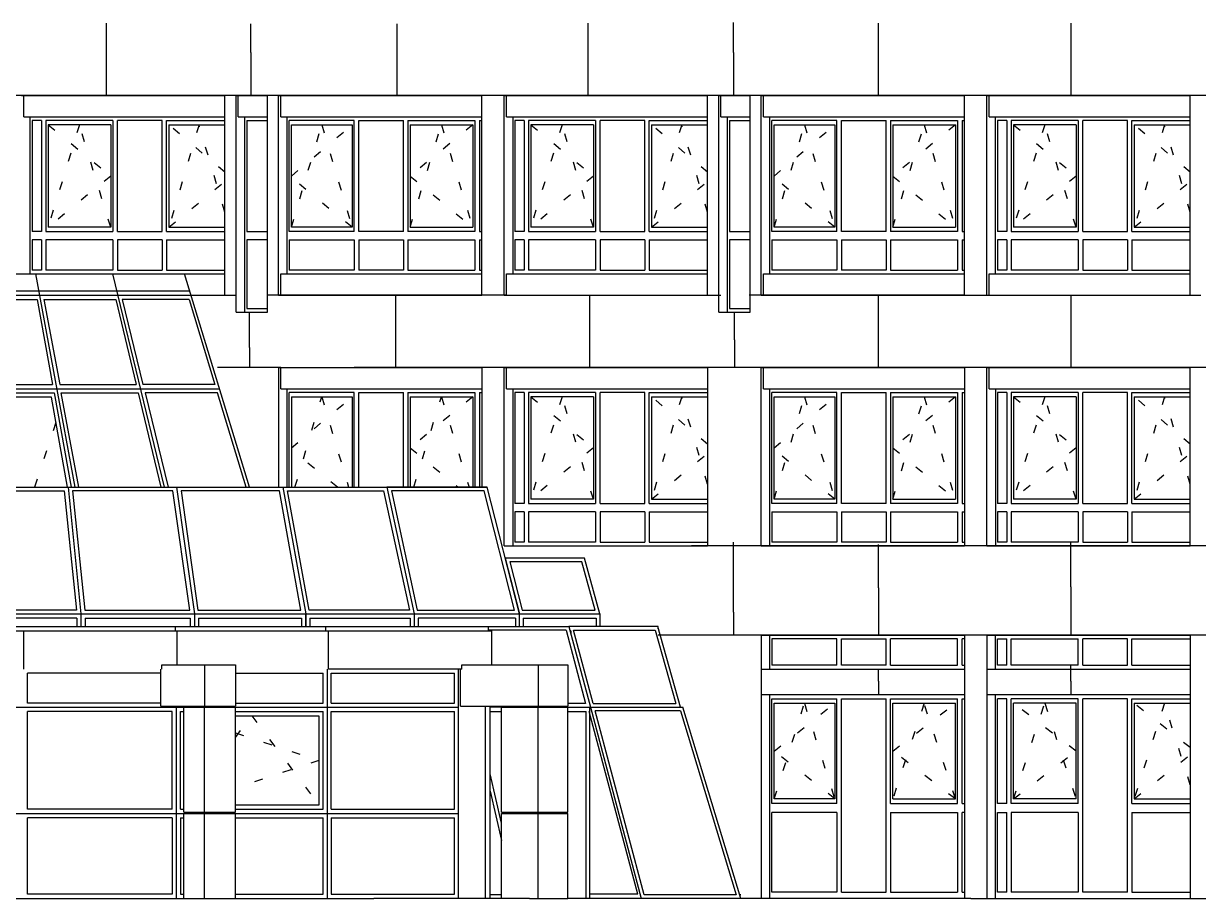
# Model space of a CAD drawing. Header units: metres. Extents: x -59 to 39.8, y -6.3 to 17.4.
# Drawn here: x 3.14 to 16.97, y 0 to 10.3 of the extents above; entities that cross this region are included whole.
import ezdxf

# ---------------------------------------------------------------- set-up
doc = ezdxf.new("R2010")
doc.units = ezdxf.units.M
for name, pattern in [('DASHDOT', [2, 1.25, -0.25, 0.25, -0.25]), ('DASHED', [0.75, 0.5, -0.25]), ('DOT', [0.25, 0, -0.25])]:
    doc.linetypes.add(name, pattern=pattern)
doc.layers.add('1', color=7, linetype='DASHED')
doc.layers.add('4', color=7, linetype='DASHDOT')

msp = doc.modelspace()

# ---------------------------------------------------------------- linework, layer by layer
at = {"layer": '1', "color": 1, "linetype": 'CONTINUOUS'}
for p, q in [((4.111431, 10.30133), (4.111431, 9.45)), ((5.8157, 9.958201), (5.8157, 10.295)), ((7.538983, 9.45), (7.538983, 10.295)), ((9.789269, 9.45), (9.789269, 10.30133)), ((11.498794, 9.958201), (11.498794, 10.31)), ((13.208319, 9.45), (13.208319, 10.30133)), ((15.472366, 10.30133), (15.472366, 9.45)), ((5.8157, 9.958201), (5.8157, 9.45)), ((11.498794, 9.958201), (11.498794, 9.45)), ((17.534189, 9.45), (2.636651, 9.45)), ((3.116774, 9.45), (5.511041, 9.45)), ((3.142284, 9.2), (3.142284, 9.45)), ((5.511041, 7.1), (5.511041, 9.45)), ((5.642591, 9.45), (6.010936, 9.45)), ((5.642591, 6.9), (5.642591, 9.45)), ((5.668106, 9.2), (5.668106, 9.45)), ((6.010936, 6.9), (6.010936, 9.45)), ((6.142487, 9.45), (8.536762, 9.45)), ((6.142487, 7.1), (6.142487, 9.45)), ((6.168002, 9.2), (6.168002, 9.45)), ((8.536762, 7.1), (8.536762, 9.45)), ((8.799851, 9.45), (11.194126, 9.45)), ((8.799851, 7.1), (8.799851, 9.45)), ((8.825374, 9.2), (8.825374, 9.45)), ((11.194126, 7.1), (11.194126, 9.45)), ((11.325685, 9.45), (11.69403, 9.45)), ((11.325685, 6.9), (11.325685, 9.45)), ((11.3512, 9.2), (11.3512, 9.45)), ((11.69403, 6.9), (11.69403, 9.45)), ((11.825589, 9.45), (14.219847, 9.45)), ((11.825589, 7.1), (11.825589, 9.45)), ((11.851099, 9.2), (11.851099, 9.45)), ((14.219847, 7.1), (14.219847, 9.45)), ((14.482956, 9.45), (16.877223, 9.45)), ((14.482956, 7.1), (14.482956, 9.45)), ((14.508471, 9.2), (14.508471, 9.45)), ((16.877223, 7.1), (16.877223, 9.45)), ((3.142284, 9.2), (5.511041, 9.2)), ((3.218806, 7.35), (3.218806, 9.2)), ((5.668106, 9.2), (6.010936, 9.2)), ((5.744629, 6.9), (5.744629, 9.2)), ((6.168002, 9.2), (8.536762, 9.2)), ((6.244524, 7.35), (6.244524, 9.2)), ((8.825374, 9.2), (11.194126, 9.2)), ((8.901896, 9.2), (8.901893, 7.35)), ((11.3512, 9.2), (11.69403, 9.2)), ((11.427723, 6.9), (11.427723, 9.2)), ((11.851099, 9.2), (14.219847, 9.2)), ((11.927622, 7.35), (11.927622, 9.2)), ((14.508471, 9.2), (16.877223, 9.2)), ((14.584994, 7.35), (14.584994, 9.2)), ((5.036437, 7.35), (5.511041, 7.35)), ((6.168002, 7.35), (8.536762, 7.35)), ((6.168002, 7.1), (6.168002, 7.35)), ((8.825374, 7.35), (11.194126, 7.35)), ((8.825374, 7.1), (8.825374, 7.35)), ((11.851099, 7.35), (14.219847, 7.35)), ((11.851099, 7.1), (11.851099, 7.35)), ((14.508471, 7.35), (16.877223, 7.35)), ((14.508471, 7.1), (14.508471, 7.35)), ((5.112611, 7.1), (5.511041, 7.1)), ((5.511041, 7.1), (5.634089, 7.1)), ((8.825374, 7.1), (6.010936, 7.1)), ((6.142487, 7.1), (8.536762, 7.1)), ((7.525226, 6.25), (7.525226, 7.100003)), ((8.799851, 7.1), (11.194126, 7.1)), ((8.799851, 7.1), (11.3512, 7.1)), ((9.80958, 6.25), (9.80958, 7.100003)), ((14.219847, 7.1), (11.685528, 7.1)), ((11.825589, 7.1), (14.219847, 7.1)), ((13.208319, 6.25), (13.208319, 7.100003)), ((14.219847, 7.1), (17.00028, 7.1)), ((14.482956, 7.1), (16.877223, 7.1)), ((15.472366, 7.100003), (15.472366, 6.25)), ((5.642591, 6.9), (6.010936, 6.9)), ((5.801225, 6.485573), (5.801225, 6.9)), ((11.325685, 6.9), (11.69403, 6.9)), ((11.512552, 6.574189), (11.512552, 6.9)), ((11.512552, 6.574189), (11.512552, 6.25)), ((5.801225, 6.485573), (5.801225, 6.25)), ((6.168002, 6.25), (5.424264, 6.25)), ((6.1425, 6.25), (8.536767, 6.25)), ((6.1425, 6.25), (6.1425, 4.84)), ((6.168002, 6), (6.168002, 6.25)), ((17.534189, 6.25), (7.03385, 6.25)), ((8.536767, 6.25), (8.536764, 4.84)), ((8.799868, 6.25), (11.194131, 6.25)), ((8.799868, 4.15), (8.799868, 6.25)), ((8.825374, 6), (8.825374, 6.25)), ((11.194131, 6.25), (11.194126, 4.15)), ((11.825589, 6.25), (14.219853, 6.25)), ((11.825589, 4.15), (11.825589, 6.25)), ((11.851099, 6), (11.851099, 6.25)), ((14.219853, 6.25), (14.219847, 4.15)), ((14.482956, 6.25), (16.877223, 6.25)), ((14.482956, 4.15), (14.482956, 6.25)), ((14.508471, 6), (14.508471, 6.25)), ((16.877223, 4.15), (16.877223, 6.25)), ((6.168002, 6), (8.536767, 6)), ((6.245354, 4.84), (6.245354, 6)), ((8.825374, 6), (11.194131, 6)), ((8.901891, 6), (8.901888, 4.15)), ((11.851099, 6), (14.219852, 6)), ((11.927615, 4.15), (11.92762, 6)), ((14.508471, 6), (16.877223, 6)), ((14.584995, 6), (14.584997, 4.15)), ((11.498794, 3.37097), (11.498794, 4.195)), ((13.208319, 3.65465), (13.208319, 4.165)), ((15.472366, 3.66835), (15.472366, 4.195)), ((8.799868, 4.15), (11.194126, 4.15)), ((17.508674, 4.15), (11.003052, 4.15)), ((11.825589, 4.15), (14.219847, 4.15)), ((14.482956, 4.15), (16.877223, 4.15)), ((13.208319, 3.65465), (13.208319, 3.1)), ((15.472366, 3.66835), (15.472366, 3.1)), ((11.498794, 3.37097), (11.498794, 3.1)), ((-12.316393, 3.2), (8.615613, 3.2)), ((4.927713, 3.15), (4.927713, 3.2)), ((6.700276, 3.15), (6.700276, 3.2)), ((8.615613, 3.15), (8.615613, 3.2)), ((-12.379581, 3.15), (8.654807, 3.15)), ((3.143774, 2.7), (3.143774, 3.15)), ((4.949769, 2.75), (4.949769, 3.15)), ((6.730982, 2.7), (6.730982, 3.15)), ((8.654807, 2.75), (8.654807, 3.15)), ((17.508674, 3.1), (10.614001, 3.1)), ((11.825577, 3.1), (14.219856, 3.1)), ((11.825577, 3.1), (11.825577, 0)), ((11.927613, 2.7), (11.927613, 3.1)), ((14.219856, 3.1), (14.219856, 0)), ((14.482965, 3.1), (16.877223, 3.1)), ((14.482965, 3.1), (14.482965, 0)), ((14.584997, 2.7), (14.584997, 3.1)), ((16.877223, 3.1), (16.877223, 0)), ((4.756888, 2.265), (4.756888, 2.7)), ((4.767908, 2.75), (5.635135, 2.75)), ((4.767908, 2.7), (4.767908, 2.75)), ((5.27143, 2.75), (5.27143, 2.265)), ((5.635135, 2.75), (5.635135, 2.265)), ((8.300484, 2.7), (6.730982, 2.7)), ((8.283257, 2.265), (8.283257, 2.7)), ((8.300484, 2.75), (9.54747, 2.75)), ((8.300484, 2.7), (8.300484, 2.75)), ((9.197737, 2.75), (9.197737, 2.265)), ((9.54747, 2.75), (9.54747, 2.265)), ((11.825577, 2.7), (14.219856, 2.7)), ((13.208319, 2.55938), (13.208319, 2.7)), ((14.482965, 2.7), (16.877223, 2.7)), ((15.472366, 2.55792), (15.472366, 2.745)), ((13.208319, 2.55938), (13.208319, 2.4)), ((15.472366, 2.55792), (15.472366, 2.4)), ((11.825577, 2.4), (14.219856, 2.4)), ((11.927613, 0), (11.927613, 2.4)), ((14.482965, 2.4), (16.877223, 2.4)), ((14.584997, 0), (14.584997, 2.4)), ((4.756888, 2.265), (5.635135, 2.265)), ((5.028984, 2.25), (5.635135, 2.25)), ((5.028984, 1.015), (5.028984, 2.25)), ((5.27143, 1.015), (5.27143, 2.25)), ((5.635135, 1.015), (5.635135, 2.25)), ((8.283257, 2.265), (9.54747, 2.265)), ((8.57777, 0), (8.57777, 2.265)), ((8.634484, 0), (8.634484, 2.265)), ((8.766849, 2.25), (9.54747, 2.25)), ((8.766849, 1.015), (8.766849, 2.25)), ((9.197737, 1.015), (9.197737, 2.25)), ((9.54747, 1.015), (9.54747, 2.25)), ((5.028984, 1.015), (5.635135, 1.015)), ((5.028984, 1), (5.635135, 1)), ((5.028984, 0), (5.028984, 1)), ((5.27143, 0), (5.27143, 1)), ((5.635135, 0), (5.635135, 1)), ((8.766849, 1.015), (9.54747, 1.015)), ((8.766849, 1), (9.54747, 1)), ((8.766849, 0), (8.766849, 1)), ((9.197737, 0), (9.197737, 1)), ((9.54747, 0), (9.54747, 1)), ((5.098981, 0), (5.635135, 0)), ((9.098019, 0), (9.54747, 0)), ((11.58707, 0.04265), (11.574131, 0.042648)), ((14.294962, 0), (14.584997, 0)), ((16.877223, 0), (17.610715, 0))]:
    msp.add_line(p, q, dxfattribs=at)
msp.add_lwpolyline([(10.614001, 3.17395), (10.614001, 3.2), (10.606584, 3.2)], dxfattribs=at)
at = {"layer": '4', "color": 1, "linetype": 'CONTINUOUS'}
for p, q in [((3.350374, 9.155), (3.350374, 7.85)), ((3.402995, 9.155), (3.402995, 7.85)), ((4.192313, 9.155), (3.402995, 9.155)), ((4.192313, 9.155), (4.192313, 7.85)), ((4.244935, 7.85), (4.244935, 9.155)), ((4.771147, 9.155), (4.244935, 9.155)), ((4.771147, 7.85), (4.771147, 9.155)), ((4.823768, 7.85), (4.823768, 9.155)), ((4.823768, 9.155), (5.511041, 9.155)), ((5.768321, 9.155), (5.768321, 7.85)), ((5.768321, 9.155), (6.010936, 9.155)), ((6.26821, 7.85), (6.26821, 9.155)), ((7.03385, 9.155), (6.26821, 9.155)), ((7.03385, 7.85), (7.03385, 9.155)), ((7.086471, 7.85), (7.086471, 9.155)), ((7.086471, 9.155), (7.612684, 9.155)), ((7.612684, 7.85), (7.612684, 9.155)), ((7.665305, 9.155), (7.665305, 7.85)), ((7.665305, 9.155), (8.454625, 9.155)), ((8.454625, 9.155), (8.454625, 7.85)), ((8.507246, 9.155), (8.507246, 7.85)), ((8.507246, 9.155), (8.536762, 9.155)), ((9.033458, 9.155), (9.033458, 7.85)), ((9.086079, 9.155), (9.086079, 7.85)), ((9.875395, 9.155), (9.086079, 9.155)), ((9.875395, 9.155), (9.875395, 7.85)), ((9.928016, 7.85), (9.928016, 9.155)), ((10.454227, 9.155), (9.928016, 9.155)), ((10.454227, 7.85), (10.454227, 9.155)), ((10.506848, 7.85), (10.506848, 9.155)), ((10.506848, 9.155), (11.194126, 9.155)), ((11.451408, 9.155), (11.451408, 7.85)), ((11.451408, 9.155), (11.69403, 9.155)), ((11.951315, 7.85), (11.951315, 9.155)), ((12.716949, 9.155), (11.951315, 9.155)), ((12.716949, 7.85), (12.716949, 9.155)), ((12.769569, 7.85), (12.769569, 9.155)), ((12.769569, 9.155), (13.295778, 9.155)), ((13.295778, 7.85), (13.295778, 9.155)), ((13.348399, 9.155), (13.348399, 7.85)), ((13.348399, 9.155), (14.137712, 9.155)), ((14.137712, 9.155), (14.137712, 7.85)), ((14.190333, 9.155), (14.190333, 7.85)), ((14.190333, 9.155), (14.219847, 9.155)), ((14.716555, 9.155), (14.716555, 7.85)), ((14.769176, 9.155), (14.769176, 7.85)), ((15.558492, 9.155), (14.769176, 9.155)), ((15.558492, 9.155), (15.558492, 7.85)), ((15.611113, 7.85), (15.611113, 9.155)), ((16.137324, 9.155), (15.611113, 9.155)), ((16.137324, 7.85), (16.137324, 9.155)), ((16.189945, 7.85), (16.189945, 9.155)), ((16.189945, 9.155), (16.877223, 9.155)), ((4.850079, 9.105), (5.511041, 9.105)), ((4.850079, 9.105), (4.850079, 7.9)), ((10.533159, 9.105), (11.194126, 9.105)), ((10.533159, 9.105), (10.533159, 7.9)), ((16.216256, 9.105), (16.877223, 9.105)), ((16.216256, 9.105), (16.216256, 7.9)), ((4.850079, 7.9), (5.511041, 7.9)), ((10.533159, 7.9), (11.194126, 7.9)), ((16.216256, 7.9), (16.877223, 7.9)), ((3.350374, 7.85), (3.2425, 7.85)), ((3.2425, 7.75), (3.2425, 7.395)), ((3.350374, 7.75), (3.2425, 7.75)), ((3.350374, 7.75), (3.350374, 7.395)), ((3.402995, 7.85), (4.192313, 7.85)), ((4.192313, 7.75), (3.402995, 7.75)), ((3.402995, 7.75), (3.402995, 7.395)), ((4.192313, 7.75), (4.192313, 7.395)), ((4.244935, 7.85), (4.771147, 7.85)), ((4.244935, 7.75), (4.244935, 7.395)), ((4.771147, 7.75), (4.244935, 7.75)), ((4.771147, 7.75), (4.771147, 7.395)), ((4.823768, 7.85), (5.511041, 7.85)), ((4.823768, 7.75), (4.823768, 7.395)), ((4.823768, 7.75), (5.511041, 7.75)), ((5.768321, 7.85), (6.010936, 7.85)), ((6.010936, 7.75), (5.768321, 7.75)), ((5.768321, 7.75), (5.768321, 6.945)), ((7.03385, 7.85), (6.26821, 7.85)), ((6.26821, 7.75), (6.26821, 7.395)), ((6.26821, 7.75), (7.03385, 7.75)), ((7.03385, 7.75), (7.03385, 7.395)), ((7.612684, 7.85), (7.086471, 7.85)), ((7.086471, 7.75), (7.086471, 7.395)), ((7.086471, 7.75), (7.612684, 7.75)), ((7.612684, 7.75), (7.612684, 7.395)), ((8.454625, 7.85), (7.665305, 7.85)), ((7.665305, 7.75), (8.454625, 7.75)), ((7.665305, 7.75), (7.665305, 7.395)), ((8.454625, 7.75), (8.454625, 7.395)), ((8.507246, 7.85), (8.536762, 7.85)), ((8.507246, 7.75), (8.507246, 7.395)), ((8.507246, 7.75), (8.536762, 7.75)), ((9.033458, 7.85), (8.925585, 7.85)), ((8.925585, 7.75), (8.925585, 7.395)), ((9.033458, 7.75), (8.925585, 7.75)), ((9.033458, 7.75), (9.033458, 7.395)), ((9.086079, 7.85), (9.875395, 7.85)), ((9.875395, 7.75), (9.086079, 7.75)), ((9.086079, 7.75), (9.086079, 7.395)), ((9.875395, 7.75), (9.875395, 7.395)), ((9.928016, 7.85), (10.454227, 7.85)), ((9.928016, 7.75), (9.928016, 7.395)), ((10.454227, 7.75), (9.928016, 7.75)), ((10.454227, 7.75), (10.454227, 7.395)), ((10.506848, 7.85), (11.194126, 7.85)), ((10.506848, 7.75), (10.506848, 7.395)), ((10.506848, 7.75), (11.194126, 7.75)), ((11.451408, 7.85), (11.69403, 7.85)), ((11.69403, 7.75), (11.451408, 7.75)), ((11.451408, 7.75), (11.451408, 6.945)), ((12.716949, 7.85), (11.951315, 7.85)), ((11.951315, 7.75), (11.951315, 7.395)), ((11.951315, 7.75), (12.716949, 7.75)), ((12.716949, 7.75), (12.716949, 7.395)), ((13.295778, 7.85), (12.769569, 7.85)), ((12.769569, 7.75), (12.769569, 7.395)), ((12.769569, 7.75), (13.295778, 7.75)), ((13.295778, 7.75), (13.295778, 7.395)), ((14.137712, 7.85), (13.348399, 7.85)), ((13.348399, 7.75), (14.137712, 7.75)), ((13.348399, 7.75), (13.348399, 7.395)), ((14.137712, 7.75), (14.137712, 7.395)), ((14.190333, 7.85), (14.219847, 7.85)), ((14.190333, 7.75), (14.190333, 7.395)), ((14.190333, 7.75), (14.219847, 7.75)), ((14.716555, 7.85), (14.608682, 7.85)), ((14.608682, 7.75), (14.608682, 7.395)), ((14.716555, 7.75), (14.608682, 7.75)), ((14.716555, 7.75), (14.716555, 7.395)), ((14.769176, 7.85), (15.558492, 7.85)), ((15.558492, 7.75), (14.769176, 7.75)), ((14.769176, 7.75), (14.769176, 7.395)), ((15.558492, 7.75), (15.558492, 7.395)), ((15.611113, 7.85), (16.137324, 7.85)), ((15.611113, 7.75), (15.611113, 7.395)), ((16.137324, 7.75), (15.611113, 7.75)), ((16.137324, 7.75), (16.137324, 7.395)), ((16.189945, 7.85), (16.877223, 7.85)), ((16.189945, 7.75), (16.189945, 7.395)), ((16.189945, 7.75), (16.877223, 7.75)), ((1.380313, 7.349997), (5.036434, 7.350002)), ((3.350374, 7.395), (3.2425, 7.395)), ((3.748156, 4.84), (3.286289, 7.35)), ((3.748176, 4.84), (3.286351, 7.350001)), ((4.192313, 7.395), (3.402995, 7.395)), ((4.800315, 4.84), (4.19253, 7.35)), ((4.800331, 4.84), (4.192584, 7.35)), ((4.244935, 7.395), (4.771147, 7.395)), ((4.823768, 7.395), (5.511041, 7.395)), ((5.801225, 4.84), (5.036434, 7.349997)), ((7.03385, 7.395), (6.26821, 7.395)), ((7.612684, 7.395), (7.086471, 7.395)), ((7.665305, 7.395), (8.454625, 7.395)), ((8.507246, 7.395), (8.536762, 7.395)), ((9.033458, 7.395), (8.925585, 7.395)), ((9.875395, 7.395), (9.086079, 7.395)), ((9.928016, 7.395), (10.454227, 7.395)), ((10.506848, 7.395), (11.194126, 7.395)), ((12.716949, 7.395), (11.951315, 7.395)), ((13.295778, 7.395), (12.769569, 7.395)), ((13.348399, 7.395), (14.137712, 7.395)), ((14.190333, 7.395), (14.219847, 7.395)), ((14.716555, 7.395), (14.608682, 7.395)), ((15.558492, 7.395), (14.769176, 7.395)), ((15.611113, 7.395), (16.137324, 7.395)), ((16.189945, 7.395), (16.877223, 7.395)), ((1.39291, 7.149997), (5.097374, 7.150002)), ((1.396059, 7.099997), (5.112609, 7.100002)), ((2.422011, 7.05), (3.301584, 7.05)), ((3.301584, 7.05), (3.483102, 6.05)), ((3.379971, 7.050001), (3.566384, 6.05)), ((3.379971, 7.050001), (4.226801, 7.05)), ((4.226801, 7.05), (4.466513, 6.05)), ((4.301059, 7.05), (4.545806, 6.05)), ((5.091959, 7.049997), (4.301059, 7.05)), ((5.091959, 7.049997), (5.394054, 6.049998)), ((5.768321, 6.945), (6.010936, 6.945)), ((11.451408, 6.945), (11.69403, 6.945)), ((1.465343, 5.999998), (5.447776, 6.000001)), ((2.548577, 6.05), (3.483102, 6.05)), ((3.501254, 5.95), (3.702738, 4.84)), ((3.566384, 6.05), (4.466513, 6.05)), ((4.490484, 5.95), (4.756565, 4.84)), ((5.394054, 6.049998), (4.545806, 6.05)), ((4.570281, 5.95), (4.84195, 4.84)), ((6.268191, 4.84), (6.268191, 5.955)), ((7.033833, 5.955), (6.268191, 5.955)), ((7.033833, 4.84), (7.033833, 5.955)), ((7.086455, 4.84), (7.086455, 5.955)), ((7.086455, 5.955), (7.61267, 5.955)), ((7.61267, 4.84), (7.61267, 5.955)), ((7.665291, 5.955), (7.665291, 4.84)), ((7.665291, 5.955), (8.454614, 5.955)), ((8.454614, 5.955), (8.454614, 4.84)), ((8.507235, 5.955), (8.507235, 4.84)), ((8.507235, 5.955), (8.536767, 5.955)), ((9.033437, 5.955), (9.033437, 4.65)), ((9.086059, 5.955), (9.086059, 4.65)), ((9.875381, 5.955), (9.086059, 5.955)), ((9.875381, 5.955), (9.875381, 4.65)), ((9.928003, 4.65), (9.928003, 5.955)), ((10.454218, 5.955), (9.928003, 5.955)), ((10.454218, 4.65), (10.454218, 5.955)), ((10.506839, 4.65), (10.506839, 5.955)), ((10.506839, 5.955), (11.194131, 5.955)), ((11.951293, 4.65), (11.951293, 5.955)), ((12.716935, 5.955), (11.951293, 5.955)), ((12.716935, 4.65), (12.716935, 5.955)), ((12.769556, 4.65), (12.769556, 5.955)), ((12.769556, 5.955), (13.29577, 5.955)), ((13.29577, 4.65), (13.29577, 5.955)), ((13.348392, 5.955), (13.348392, 4.65)), ((13.348392, 5.955), (14.137713, 5.955)), ((14.137713, 5.955), (14.137713, 4.65)), ((14.190335, 5.955), (14.190335, 4.65)), ((14.190335, 5.955), (14.219852, 5.955)), ((14.716548, 5.955), (14.716548, 4.65)), ((14.769169, 5.955), (14.769169, 4.65)), ((15.558489, 5.955), (14.769169, 5.955)), ((15.558489, 5.955), (15.558489, 4.65)), ((15.61111, 4.65), (15.61111, 5.955)), ((16.137323, 5.955), (15.61111, 5.955)), ((16.137323, 4.65), (16.137323, 5.955)), ((16.189944, 4.65), (16.189944, 5.955)), ((16.189944, 5.955), (16.877223, 5.955)), ((6.294501, 5.905), (6.294501, 4.84)), ((7.691602, 5.905), (7.691602, 4.84)), ((10.53315, 5.905), (11.19413, 5.905)), ((10.53315, 5.905), (10.53315, 4.7)), ((16.216255, 5.905), (16.877223, 5.905)), ((16.216255, 5.905), (16.216255, 4.7)), ((-7.780234, 4.84001), (8.599057, 4.83999)), ((3.665092, 4.84), (3.8158, 3.35)), ((5.097126, 3.393805), (4.899623, 4.796195)), ((4.942238, 4.84), (5.152079, 3.35)), ((6.406783, 3.393805), (6.1547, 4.796195)), ((6.194666, 4.84), (6.462497, 3.35)), ((6.249174, 4.796196), (7.378768, 4.796205)), ((7.378768, 4.796205), (7.684006, 3.393805)), ((7.415868, 4.84001), (7.740174, 3.35)), ((7.415868, 4.84), (7.740174, 3.35)), ((8.565019, 4.796186), (7.470578, 4.796195)), ((7.470578, 4.796195), (7.775817, 3.393805)), ((9.033437, 4.65), (8.925563, 4.65)), ((9.086059, 4.65), (9.875381, 4.65)), ((9.928003, 4.65), (10.454218, 4.65)), ((10.506839, 4.65), (11.194127, 4.65)), ((10.53315, 4.7), (11.194127, 4.7)), ((12.716935, 4.65), (11.951293, 4.65)), ((13.29577, 4.65), (12.769556, 4.65)), ((14.137713, 4.65), (13.348392, 4.65)), ((14.190335, 4.65), (14.219849, 4.65)), ((14.716548, 4.65), (14.608674, 4.65)), ((14.769169, 4.65), (15.558489, 4.65)), ((15.61111, 4.65), (16.137323, 4.65)), ((16.189944, 4.65), (16.877223, 4.65)), ((16.216255, 4.7), (16.877223, 4.7)), ((8.925563, 4.55), (8.925563, 4.195)), ((9.033437, 4.55), (8.925563, 4.55)), ((9.033437, 4.55), (9.033437, 4.195)), ((9.875381, 4.55), (9.086059, 4.55)), ((9.086059, 4.55), (9.086059, 4.195)), ((9.875381, 4.55), (9.875381, 4.195)), ((9.928003, 4.55), (9.928003, 4.195)), ((10.454218, 4.55), (9.928003, 4.55)), ((10.454218, 4.55), (10.454218, 4.195)), ((10.506839, 4.55), (10.506839, 4.195)), ((10.506839, 4.55), (11.194127, 4.55)), ((11.951293, 4.55), (11.951293, 4.195)), ((11.951293, 4.55), (12.716935, 4.55)), ((12.716935, 4.55), (12.716935, 4.195)), ((12.769556, 4.55), (12.769556, 4.195)), ((12.769556, 4.55), (13.29577, 4.55)), ((13.29577, 4.55), (13.29577, 4.195)), ((13.348392, 4.55), (14.137713, 4.55)), ((13.348392, 4.55), (13.348392, 4.195)), ((14.137713, 4.55), (14.137713, 4.195)), ((14.190335, 4.55), (14.190335, 4.195)), ((14.190335, 4.55), (14.219848, 4.55)), ((14.608674, 4.55), (14.608674, 4.195)), ((14.716548, 4.55), (14.608674, 4.55)), ((14.716548, 4.55), (14.716548, 4.195)), ((15.558489, 4.55), (14.769169, 4.55)), ((14.769169, 4.55), (14.769169, 4.195)), ((15.558489, 4.55), (15.558489, 4.195)), ((15.61111, 4.55), (15.61111, 4.195)), ((16.137323, 4.55), (15.61111, 4.55)), ((16.137323, 4.55), (16.137323, 4.195)), ((16.189944, 4.55), (16.189944, 4.195)), ((16.189944, 4.55), (16.877223, 4.55)), ((9.033437, 4.195), (8.925563, 4.195)), ((9.875381, 4.195), (9.086059, 4.195)), ((9.928003, 4.195), (10.454218, 4.195)), ((10.506839, 4.195), (11.194126, 4.195)), ((12.716935, 4.195), (11.951293, 4.195)), ((13.29577, 4.195), (12.769556, 4.195)), ((13.348392, 4.195), (14.137713, 4.195)), ((14.190335, 4.195), (14.219847, 4.195)), ((14.716548, 4.195), (14.608674, 4.195)), ((15.558489, 4.195), (14.769169, 4.195)), ((15.61111, 4.195), (16.137323, 4.195)), ((16.189944, 4.195), (16.877223, 4.195)), ((8.811598, 4.00412), (8.977926, 3.35)), ((9.868755, 3.393804), (9.714731, 3.960316)), ((-0.274977, 3.35), (7.740174, 3.35)), ((3.761906, 3.393805), (2.507689, 3.393805)), ((3.8158, 3.35), (3.8158, 3.2)), ((3.860154, 3.393805), (5.097126, 3.393805)), ((5.152079, 3.35), (5.152079, 3.2)), ((5.19375, 3.393805), (6.406783, 3.393805)), ((6.462497, 3.35), (6.462497, 3.2)), ((7.740174, 3.35), (8.977935, 3.35)), ((8.977935, 3.2), (8.977935, 3.35)), ((9.010267, 3.393805), (9.868755, 3.393804)), ((3.766345, 3.3), (2.510349, 3.3)), ((3.766345, 3.3), (3.766345, 3.2)), ((3.864577, 3.3), (5.103302, 3.3)), ((3.864577, 3.3), (3.864577, 3.2)), ((5.103302, 3.3), (5.103302, 3.2)), ((5.199911, 3.3), (6.414665, 3.3)), ((5.199911, 3.3), (5.199911, 3.2)), ((6.414665, 3.3), (6.414665, 3.2)), ((6.509123, 3.3), (7.693548, 3.3)), ((6.509123, 3.3), (6.509123, 3.2)), ((7.693548, 3.3), (7.693548, 3.2)), ((8.932766, 3.3), (7.785344, 3.3)), ((7.785344, 3.3), (7.785344, 3.2)), ((8.615613, 3.2), (9.561067, 3.2)), ((8.932766, 3.3), (8.932766, 3.2)), ((9.021399, 3.3), (9.880664, 3.3)), ((9.021399, 3.3), (9.021399, 3.2)), ((9.561067, 3.2), (9.815071, 2.25)), ((9.880664, 3.3), (9.880664, 3.2)), ((9.527465, 3.156679), (8.615613, 3.156679)), ((9.527465, 3.156679), (9.757698, 2.293321)), ((9.582951, 3.15), (9.574401, 3.15)), ((9.582951, 3.15), (9.582952, 3.117933)), ((9.846995, 2.293321), (9.616765, 3.156679)), ((12.716944, 2.745), (12.716944, 3.055)), ((12.769565, 2.745), (12.769565, 3.055)), ((12.769565, 3.055), (13.295778, 3.055)), ((13.295778, 2.745), (13.295778, 3.055)), ((13.348399, 2.745), (13.348399, 3.055)), ((14.137719, 3.055), (13.348399, 3.055)), ((14.137719, 2.745), (14.137719, 3.055)), ((14.19034, 2.745), (14.19034, 3.055)), ((14.219856, 3.055), (14.19034, 3.055)), ((14.60869, 2.745), (14.60869, 3.055)), ((14.60869, 3.055), (14.716563, 3.055)), ((14.716563, 2.745), (14.716563, 3.055)), ((14.769184, 2.745), (14.769184, 3.055)), ((14.769184, 3.055), (15.558494, 3.055)), ((15.558494, 2.745), (15.558494, 3.055)), ((15.611115, 2.745), (15.611115, 3.055)), ((16.137321, 3.055), (15.611115, 3.055)), ((16.137321, 2.745), (16.137321, 3.055)), ((16.189942, 3.055), (16.877223, 3.055)), ((16.189942, 2.745), (16.189942, 3.055)), ((4.756888, 2.65), (3.18659, 2.65)), ((3.18659, 2.3), (3.18659, 2.65)), ((5.635135, 2.65), (6.666852, 2.65)), ((6.666852, 2.3), (6.666852, 2.65)), ((6.715629, 2.7), (6.715629, 0)), ((6.763461, 2.65), (8.214022, 2.65)), ((6.763461, 2.3), (6.763461, 2.65)), ((8.214022, 2.3), (8.214022, 2.65)), ((8.261854, 0), (8.261854, 2.7)), ((12.716944, 2.745), (11.951303, 2.745)), ((13.295778, 2.745), (12.769565, 2.745)), ((13.348399, 2.745), (14.137719, 2.745)), ((14.19034, 2.745), (14.219856, 2.745)), ((14.716563, 2.745), (14.60869, 2.745)), ((15.558494, 2.745), (14.769184, 2.745)), ((15.611115, 2.745), (16.137321, 2.745)), ((16.189942, 2.745), (16.877223, 2.745)), ((1.609, 2.25), (5.028984, 2.25)), ((4.756888, 2.3), (3.18659, 2.3)), ((4.938743, 2.265), (4.938743, 0)), ((5.635135, 2.3), (6.666852, 2.3)), ((5.635135, 2.25), (8.261854, 2.25)), ((6.763461, 2.3), (8.214022, 2.3)), ((8.766849, 2.25), (8.634484, 2.25)), ((9.757698, 2.293321), (9.54747, 2.293321)), ((9.54747, 2.25), (10.904407, 2.25)), ((9.80958, 0), (9.80958, 2.25)), ((9.814711, 2.25), (10.41378, 0)), ((9.846995, 2.293321), (10.821288, 2.293322)), ((11.587209, 0), (10.904407, 2.25)), ((12.716944, 1.119231), (12.716944, 2.350385)), ((12.769565, 0.074615), (12.769565, 2.350385)), ((12.769565, 2.350385), (13.295778, 2.350385)), ((13.295778, 0.074615), (13.295778, 2.350385)), ((13.348399, 1.119231), (13.348399, 2.350385)), ((13.348399, 2.350385), (14.137719, 2.350385)), ((14.137719, 1.119231), (14.137719, 2.350385)), ((14.19034, 1.119231), (14.19034, 2.350385)), ((14.19034, 2.350385), (14.219856, 2.350385)), ((14.60869, 1.119231), (14.60869, 2.350385)), ((14.716563, 2.350385), (14.60869, 2.350385)), ((14.716563, 1.119231), (14.716563, 2.350385)), ((14.769184, 1.119231), (14.769184, 2.350385)), ((15.558494, 2.350385), (14.769184, 2.350385)), ((15.558494, 1.119231), (15.558494, 2.350385)), ((15.611115, 0.074615), (15.611115, 2.350385)), ((16.137321, 2.350385), (15.611115, 2.350385)), ((16.137321, 0.074615), (16.137321, 2.350385)), ((16.189942, 2.350385), (16.877223, 2.350385)), ((16.189942, 1.119231), (16.189942, 2.350385)), ((16.216253, 2.297088), (16.877223, 2.297088)), ((16.216253, 2.297088), (16.216253, 1.172527)), ((4.889288, 2.2), (3.18659, 2.2)), ((3.18659, 1.05), (3.18659, 2.2)), ((4.889288, 1.05), (4.889288, 2.2)), ((4.98752, 2.2), (5.028984, 2.2)), ((4.98752, 1.05), (4.98752, 2.2)), ((5.635135, 2.2), (6.666852, 2.2)), ((6.666852, 1.05), (6.666852, 2.2)), ((6.763461, 2.2), (8.214022, 2.2)), ((6.763461, 1.05), (6.763461, 2.2)), ((8.214022, 1.05), (8.214022, 2.2)), ((8.634484, 2.2), (8.766849, 2.2)), ((9.54747, 2.2), (9.764411, 2.2)), ((9.764411, 0), (9.764411, 2.2)), ((10.373818, 0.05), (9.801375, 2.2)), ((10.874077, 2.206679), (9.869723, 2.206679)), ((10.874077, 2.206679), (11.530585, 0.043321)), ((8.766849, 0.88792), (8.634484, 1.468691)), ((8.634484, 1.264075), (8.766849, 0.683304)), ((12.716944, 1.119231), (11.951303, 1.119231)), ((13.348399, 1.119231), (14.137719, 1.119231)), ((14.19034, 1.119231), (14.219856, 1.119231)), ((14.716563, 1.119231), (14.60869, 1.119231)), ((15.558494, 1.119231), (14.769184, 1.119231)), ((16.189942, 1.119231), (16.877223, 1.119231)), ((16.216253, 1.172527), (16.877223, 1.172527)), ((1.609, 1), (5.028984, 1)), ((4.889288, 1.05), (3.18659, 1.05)), ((4.98752, 1.05), (5.028984, 1.05)), ((5.635135, 1.05), (6.666852, 1.05)), ((5.635135, 1), (8.261854, 1)), ((6.763461, 1.05), (8.214022, 1.05)), ((9.129482, 1), (9.129482, 1.015)), ((12.716944, 1.012637), (11.951303, 1.012637)), ((11.951303, 0.074615), (11.951303, 1.012637)), ((12.716944, 1.012637), (12.716944, 0.074615)), ((13.348399, 1.012637), (14.137719, 1.012637)), ((13.348399, 1.012637), (13.348399, 0.074615)), ((14.137719, 1.012637), (14.137719, 0.074615)), ((14.19034, 0.074615), (14.19034, 1.012637)), ((14.219856, 1.012637), (14.19034, 1.012637)), ((14.60869, 0.074615), (14.60869, 1.012637)), ((14.60869, 1.012637), (14.716563, 1.012637)), ((14.716563, 0.074615), (14.716563, 1.012637)), ((15.558494, 1.012637), (14.769184, 1.012637)), ((14.769184, 1.012637), (14.769184, 0.074615)), ((15.558494, 1.012637), (15.558494, 0.074615)), ((16.189942, 1.012637), (16.877223, 1.012637)), ((16.189942, 1.012637), (16.189942, 0.074615)), ((4.889288, 0.95), (3.18659, 0.95)), ((3.18659, 0.05), (3.18659, 0.95)), ((4.889288, 0.95), (4.889288, 0.05)), ((4.98752, 0.95), (5.028984, 0.95)), ((4.98752, 0.95), (4.98752, 0.05)), ((5.635135, 0.95), (6.666852, 0.95)), ((6.666852, 0.05), (6.666852, 0.95)), ((6.763461, 0.95), (8.214022, 0.95)), ((6.763461, 0.95), (6.763461, 0.05)), ((8.214022, 0.05), (8.214022, 0.95)), ((1.609, 0), (3.373986, 0)), ((4.889288, 0.05), (3.18659, 0.05)), ((3.373986, 0), (5.098981, 0)), ((4.98752, 0.05), (5.028984, 0.05)), ((5.635135, 0.05), (6.666852, 0.05)), ((5.635135, 0), (7.26326, 0)), ((6.763461, 0.05), (8.214022, 0.05)), ((9.098019, 0), (7.26326, 0)), ((8.766849, 0.043321), (8.634484, 0.043321)), ((11.003052, 0), (9.54747, 0)), ((10.373818, 0.05), (9.80958, 0.05)), ((12.791215, 0), (11.003052, 0)), ((12.716944, 0.074615), (11.951303, 0.074615)), ((12.769565, 0.074615), (13.295778, 0.074615)), ((14.294962, 0), (12.791215, 0)), ((13.348399, 0.074615), (14.137719, 0.074615)), ((14.19034, 0.074615), (14.219856, 0.074615)), ((14.584997, 0), (16.877223, 0)), ((14.716563, 0.074615), (14.60869, 0.074615)), ((15.558494, 0.074615), (14.769184, 0.074615)), ((16.137321, 0.074615), (15.611115, 0.074615)), ((16.189942, 0.074615), (16.877223, 0.074615))]:
    msp.add_line(p, q, dxfattribs=at)
at = {"layer": '4', "color": 1, "linetype": 'DOT'}
for p, q in [((5.511041, 8.546487), (4.850079, 9.105)), ((6.29452, 8.5025), (7.007539, 9.105)), ((11.194126, 8.546481), (10.533159, 9.105)), ((11.977625, 8.5025), (12.690638, 9.105)), ((16.877223, 8.546481), (16.216256, 9.105)), ((6.294501, 5.3025), (7.007523, 5.905)), ((11.194129, 5.346475), (10.53315, 5.905)), ((11.977604, 5.3025), (12.690624, 5.905)), ((16.877223, 5.346483), (16.216255, 5.905)), ((3.521262, 5.6), (3.270069, 4.840003)), ((6.835728, 4.84), (6.294501, 5.28106)), ((16.877223, 1.775846), (16.216253, 2.297088)), ((16.216253, 1.172527), (16.877223, 1.693769))]:
    msp.add_line(p, q, dxfattribs=at)
at = {"layer": '4', "color": 1, "linetype": 'CONTINUOUS'}
for points in [[(3.350374, 9.155), (3.2425, 9.155), (3.2425, 7.85)], [(9.033458, 9.155), (8.925585, 9.155), (8.925585, 7.85)], [(14.716555, 9.155), (14.608682, 9.155), (14.608682, 7.85)], [(4.166003, 9.105), (4.166003, 7.9), (3.429305, 7.9)], [(4.166003, 9.105), (3.429305, 9.105), (3.429305, 7.9)], [(7.007539, 7.9), (6.29452, 7.9), (6.29452, 9.105), (7.007539, 9.105), (7.007539, 7.9)], [(7.691616, 9.105), (7.691616, 7.9), (8.428315, 7.9)], [(7.691616, 9.105), (8.428315, 9.105), (8.428315, 7.9)], [(9.849085, 9.105), (9.849085, 7.9), (9.11239, 7.9)], [(9.849085, 9.105), (9.11239, 9.105), (9.11239, 7.9)], [(12.690638, 7.9), (11.977625, 7.9), (11.977625, 9.105), (12.690638, 9.105), (12.690638, 7.9)], [(13.374709, 9.105), (13.374709, 7.9), (14.111402, 7.9)], [(13.374709, 9.105), (14.111402, 9.105), (14.111402, 7.9)], [(15.532182, 9.105), (15.532182, 7.9), (14.795487, 7.9)], [(15.532182, 9.105), (14.795487, 9.105), (14.795487, 7.9)], [(2.70172, 4.840007), (2.561233, 5.95), (3.501254, 5.95)], [(3.791942, 4.84), (3.585025, 5.95), (4.490484, 5.95)], [(5.75959, 4.84), (5.424264, 5.949998), (4.570281, 5.95)], [(9.033437, 5.955), (8.925563, 5.955), (8.925563, 4.65)], [(14.716548, 5.955), (14.608674, 5.955), (14.608674, 4.65)], [(3.65732, 4.84), (3.467554, 5.9), (2.610337, 5.9), (2.747139, 4.840007)], [(6.294501, 5.905), (7.007523, 5.905), (7.007523, 4.84)], [(7.691602, 5.905), (8.428303, 5.905), (8.428303, 4.84)], [(9.849071, 5.905), (9.849071, 4.7), (9.11237, 4.7)], [(9.849071, 5.905), (9.11237, 5.905), (9.11237, 4.7)], [(12.690624, 4.7), (11.977604, 4.7), (11.977604, 5.905), (12.690624, 5.905), (12.690624, 4.7)], [(13.374703, 5.905), (13.374703, 4.7), (14.111403, 4.7)], [(13.374703, 5.905), (14.111403, 5.905), (14.111403, 4.7)], [(15.532178, 5.905), (15.532178, 4.7), (14.79548, 4.7)], [(15.532178, 5.905), (14.79548, 5.905), (14.79548, 4.7)], [(2.422275, 4.796195), (3.620059, 4.796195), (3.761906, 3.393805)], [(4.899623, 4.796195), (3.718307, 4.796195), (3.860154, 3.393805)], [(6.1547, 4.796195), (4.996247, 4.796195), (5.19375, 3.393805)], [(7.684006, 3.393805), (6.501257, 3.393805), (6.249174, 4.796196)], [(8.977935, 3.35), (8.599057, 4.83999), (7.415868, 4.84)], [(7.775817, 3.393805), (8.92162, 3.393805), (8.565019, 4.796186)], [(9.924137, 3.35), (9.746294, 4.00412), (8.811598, 4.00412)], [(9.714731, 3.960316), (8.866216, 3.960315), (9.010267, 3.393805)], [(6.462497, 3.2), (6.462497, 3.35), (7.740174, 3.35), (7.740174, 3.2)], [(8.977926, 3.2), (8.977926, 3.35), (9.924137, 3.35), (9.924137, 3.2)], [(10.877093, 2.25), (10.606584, 3.2), (9.561736, 3.2)], [(9.616765, 3.156679), (10.57545, 3.156678), (10.821288, 2.293322)], [(12.716944, 3.055), (11.951303, 3.055), (11.951303, 2.745)], [(11.951303, 1.119231), (11.951303, 2.350385), (12.716944, 2.350385)], [(12.690633, 1.172527), (11.977614, 1.172527), (11.977614, 2.297088), (12.690633, 2.297088), (12.690633, 1.172527)], [(13.37471, 1.172527), (13.37471, 2.297088), (14.111408, 2.297088)], [(13.37471, 1.172527), (14.111408, 1.172527), (14.111408, 2.297088)], [(15.532184, 1.172527), (15.532184, 2.297088), (14.795494, 2.297088)], [(15.532184, 1.172527), (14.795494, 1.172527), (14.795494, 2.297088)], [(5.635135, 2.15), (6.618075, 2.15), (6.618075, 1.1), (5.635135, 1.1)], [(11.530585, 0.043321), (10.445722, 0.043321), (9.869723, 2.206679)]]:
    msp.add_lwpolyline(points, dxfattribs=at)
at = {"layer": '4', "color": 1, "linetype": 'DOT'}
for points in [[(3.429305, 9.105), (4.166003, 8.5025), (3.429305, 7.9)], [(4.166003, 7.9), (3.797654, 9.105), (3.429305, 7.9)], [(5.511041, 8.07595), (5.206588, 9.105), (4.850079, 7.9), (5.511041, 8.438638)], [(6.29452, 7.9), (6.65103, 9.105), (7.007539, 7.9), (6.29452, 8.48106)], [(8.428315, 9.105), (7.691616, 8.5025), (8.428315, 7.9)], [(7.691616, 7.9), (8.059965, 9.105), (8.428315, 7.9)], [(9.11239, 9.105), (9.849085, 8.5025), (9.11239, 7.9)], [(9.849085, 7.9), (9.480737, 9.105), (9.11239, 7.9)], [(11.194126, 8.075922), (10.889666, 9.105), (10.533159, 7.9), (11.194126, 8.438645)], [(11.977625, 7.9), (12.334132, 9.105), (12.690638, 7.9), (11.977625, 8.48106)], [(14.111402, 9.105), (13.374709, 8.5025), (14.111402, 7.9)], [(13.374709, 7.9), (13.743056, 9.105), (14.111402, 7.9)], [(14.795487, 9.105), (15.532182, 8.5025), (14.795487, 7.9)], [(15.532182, 7.9), (15.163834, 9.105), (14.795487, 7.9)], [(16.877223, 8.075922), (16.572763, 9.105), (16.216256, 7.9), (16.877223, 8.438645)], [(6.335922, 4.84), (6.651012, 5.905), (6.966102, 4.84)], [(8.428303, 5.905), (7.691602, 5.3025), (8.25712, 4.84)], [(7.734398, 4.84), (8.059953, 5.905), (8.385507, 4.84)], [(9.11237, 5.905), (9.849071, 5.3025), (9.11237, 4.7)], [(9.849071, 4.7), (9.48072, 5.905), (9.11237, 4.7)], [(11.194128, 4.875906), (10.889661, 5.905), (10.53315, 4.7), (11.194129, 5.238649)], [(11.977604, 4.7), (12.334114, 5.905), (12.690624, 4.7), (11.977604, 5.28106)], [(14.111403, 5.905), (13.374703, 5.3025), (14.111403, 4.7)], [(13.374703, 4.7), (13.743053, 5.905), (14.111403, 4.7)], [(14.79548, 5.905), (15.532178, 5.3025), (14.79548, 4.7)], [(15.532178, 4.7), (15.163829, 5.905), (14.79548, 4.7)], [(16.877223, 4.875931), (16.572764, 5.905), (16.216255, 4.7), (16.877223, 5.238642)], [(12.690633, 1.172527), (11.977614, 1.734808), (12.690633, 2.297088)], [(11.977614, 1.172527), (12.334123, 2.297088), (12.690633, 1.172527)], [(14.111408, 1.172527), (13.37471, 1.734808), (14.111408, 2.297088)], [(14.111408, 1.172527), (13.743059, 2.297088), (13.37471, 1.172527)], [(14.795494, 1.172527), (15.532184, 1.734808), (14.795494, 2.297088)], [(14.795494, 1.172527), (15.163839, 2.297088), (15.532184, 1.172527)], [(16.877223, 1.336682), (16.572758, 2.297088), (16.216253, 1.172527)], [(5.635135, 1.895742), (5.826479, 2.15), (6.618075, 1.1)], [(5.635135, 1.951242), (6.618075, 1.625), (5.635135, 1.298758)]]:
    msp.add_lwpolyline(points, dxfattribs=at)

doc.saveas('drawing.dxf')
